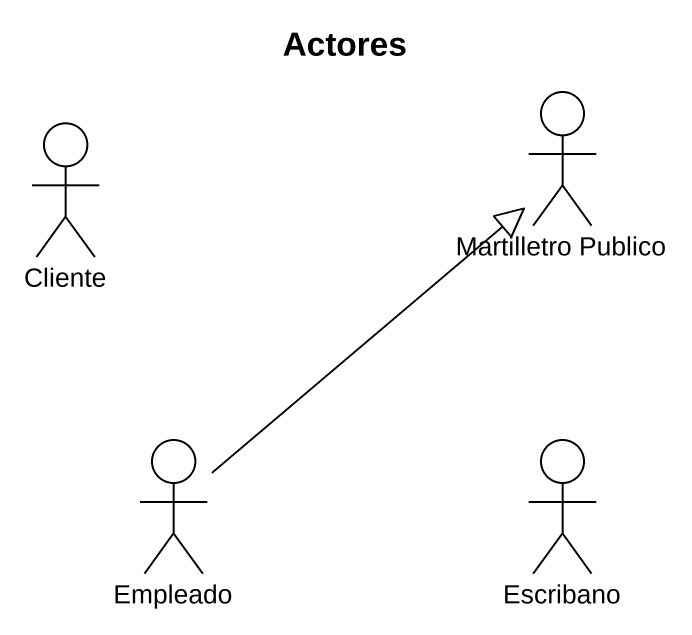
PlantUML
@startuml
title Actores
actor "Martilletro Publico" as Martilletro_Publico
actor Cliente
actor Empleado
actor Escribano
Empleado -up-|> Martilletro_Publico
@enduml
